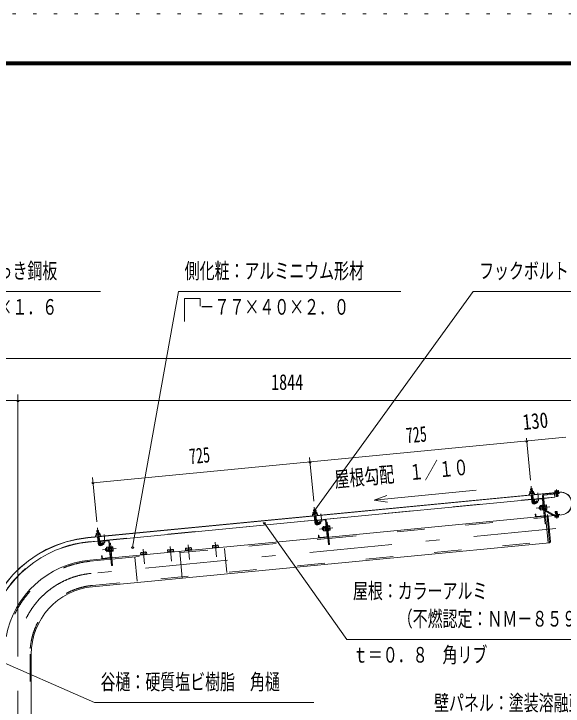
# Model space of a CAD drawing. Units: millimetres, scale not verified. Extents: x -34087 to 34090, y -14699 to 14701.
# Drawn here: x 24445 to 30843, y 6636 to 14701 of the extents above; entities that cross this region are included whole.
import ezdxf
from ezdxf.enums import TextEntityAlignment as Align

# ---------------------------------------------------------------- set-up
doc = ezdxf.new("R2010")
doc.units = ezdxf.units.MM
doc.header["$LTSCALE"] = 80
for name, pattern in [('USER2', [10, 4, -6]), ('USER3', [24, 12, -5, 2, -5]), ('USER4', [3, 0.5, -2.5])]:
    doc.linetypes.add(name, pattern=pattern)
for name, color, linetype, lineweight in [('0-6_2-02BOLD', 7, 'Continuous', 18), ('0-7_2-12HIDDEN', 3, 'USER2', 18), ('0-8_2-22CENTER', 3, 'USER3', 18), ('0-9_2-42THIN', 4, 'Continuous', 18), ('0-A_2-52DIM', 3, 'Continuous', 18), ('0-C_F-F1PAPER', 5, 'Continuous', 18), ('0-D_F-E_J_ADD', 5, 'USER4', 18)]:
    doc.layers.add(name, color=color, linetype=linetype, lineweight=lineweight)
doc.styles.add('ＭＳ ゴシック', font='')
doc.styles.get('ＭＳ ゴシック').set_extended_font_data('MS Gothic')

msp = doc.modelspace()

# ---------------------------------------------------------------- linework, layer by layer
at = {"layer": '0-6_2-02BOLD'}
for p, q in [((25306.28, 8599.37), (30799.33, 9128.28)), ((30741.32, 9120.94), (25306.46, 8597.62)), ((30483.59, 9168.33), (30462.69, 9166.32)), ((30464.95, 9133.78), (30466.67, 9115.93)), ((30489.29, 9118.11), (30487.57, 9135.96)), ((30741.65, 9117.62), (30741.15, 9122.68)), ((30758.26, 9131.72), (30757.1, 9143.9)), ((30759.06, 9119.3), (30758.57, 9124.36)), ((30778.38, 9133.64), (30777.21, 9145.82)), ((30779.48, 9126.37), (30779.96, 9121.31)), ((27969.53, 8803.06), (30474.44, 9044.25)), ((30469.57, 9094.77), (30476.97, 9017.9)), ((30473.2, 9057.2), (30494.1, 9059.22)), ((30497.88, 9019.92), (30490.48, 9096.78)), ((30495.34, 9046.27), (30606.83, 9057.01)), ((30508.96, 9036.32), (30511.24, 9012.63)), ((30514, 9042.44), (30596.21, 9050.36)), ((30602.33, 9045.32), (30620.31, 8858.58)), ((30615.17, 9087.17), (30667.99, 8538.62)), ((30615.18, 9087.16), (30630.66, 8926.47)), ((30762.52, 9082.91), (30760.12, 9108.14)), ((30546.77, 9012.07), (30524.55, 8996.23)), ((30570.65, 8932.38), (30567.97, 8960.25)), ((30597.66, 8962.24), (30577.44, 8960.3)), ((30598.25, 8956.13), (30605.89, 8949.84)), ((30621.33, 9023.23), (30610.18, 9022.16)), ((30649.23, 8967.21), (30632.5, 8965.6)), ((27936.86, 8923.11), (27939.82, 8892.4)), ((27939.13, 8890.57), (27940.85, 8872.72)), ((27963.47, 8874.9), (27961.76, 8892.75)), ((30579.96, 8934.15), (30600.18, 8936.1)), ((30606.56, 8942.87), (30598.92, 8949.17)), ((30726.77, 8859.06), (30632.26, 8909.72)), ((30633.94, 8921.52), (30732.06, 8868.93)), ((30635.02, 8939.45), (30651.75, 8941.06)), ((25443.71, 8559.85), (27948.62, 8801.05)), ((27943.76, 8851.56), (27951.16, 8774.69)), ((27947.38, 8813.98), (27968.28, 8816)), ((27972.06, 8776.71), (27964.66, 8853.57)), ((28070.4, 8807.14), (27988.18, 8799.22)), ((28094.49, 8615.37), (28076.51, 8802.1)), ((30626.96, 8847.97), (28112.28, 8605.84)), ((30615.27, 8852.47), (30533.05, 8844.55)), ((30667.22, 8849.74), (30824.7, 8864.9)), ((30824.86, 8863.16), (30667.39, 8848)), ((30758.32, 8838.85), (30757.16, 8851.02)), ((30777.27, 8852.94), (30778.43, 8840.76)), ((28042.16, 8717.04), (28049.12, 8717.71)), ((28070.58, 8732.1), (28050.36, 8730.15)), ((28051.63, 8717.08), (28071.85, 8719.03)), ((28072.43, 8712.92), (28080.07, 8706.63)), ((28077.22, 8736.24), (28082.8, 8736.77)), ((28095.5, 8780.02), (28084.36, 8778.95)), ((28106.68, 8722.39), (28123.42, 8723.99)), ((25411.06, 8679.9), (25414.01, 8649.2)), ((25413.31, 8647.36), (25415.04, 8629.52)), ((25437.66, 8631.7), (25435.94, 8649.54)), ((28074.36, 8692.88), (28054.14, 8690.93)), ((28080.74, 8699.66), (28073.1, 8705.96)), ((28082.69, 8679.46), (28075.73, 8678.78)), ((28125.93, 8697.85), (28109.2, 8696.24)), ((25422.8, 8557.84), (25311.32, 8547.1)), ((25425.34, 8531.49), (25417.94, 8608.35)), ((25442.47, 8572.79), (25421.56, 8570.78)), ((25438.85, 8610.37), (25446.25, 8533.5)), ((25544.58, 8563.93), (25462.37, 8556.02)), ((25568.68, 8372.16), (25550.7, 8558.9)), ((28101.14, 8604.75), (25586.47, 8362.63)), ((28007.23, 8601.34), (28089.45, 8609.26)), ((25516.34, 8473.83), (25519.02, 8445.96)), ((25544.77, 8488.9), (25524.55, 8486.95)), ((25525.81, 8473.88), (25546.03, 8475.82)), ((25546.61, 8469.72), (25554.26, 8463.42)), ((25556.98, 8493.57), (25551.41, 8493.03)), ((25569.69, 8536.82), (25558.55, 8535.74)), ((25579.27, 8495.72), (25573.7, 8495.18)), ((25597.6, 8480.79), (25580.87, 8479.18)), ((26463.37, 8454.09), (26461.32, 8475.33)), ((26495.51, 8478.62), (26497.56, 8457.38)), ((26776.95, 8484.29), (26774.9, 8505.52)), ((26809.1, 8508.81), (26811.15, 8487.58)), ((25548.55, 8449.67), (25528.33, 8447.73)), ((25547.29, 8462.75), (25554.93, 8456.45)), ((25556.88, 8436.24), (25549.91, 8435.58)), ((25583.39, 8453.03), (25600.12, 8454.64)), ((25923.69, 8402.13), (25921.64, 8423.37)), ((25938.74, 8425.01), (25940.78, 8403.78)), ((25974.98, 8407.07), (25972.93, 8428.31)), ((25994.46, 8408.94), (25995.13, 8401.97)), ((26254.33, 8433.97), (26252.29, 8455.21)), ((26286.48, 8458.5), (26288.53, 8437.26)), ((26376.62, 8438.71), (26406.51, 8128.29)), ((25575.32, 8361.55), (25331.45, 8338.07)), ((25481.41, 8358.13), (25563.63, 8366.05)), ((24647.91, 5779.21), (24647.91, 7242.21))]:
    msp.add_line(p, q, dxfattribs=at)
for points in [[(30505.85, 9119.71), (30506.39, 9114.14), (30450.64, 9108.77), (30450.11, 9114.34)], [(30746.54, 9130.61), (30747.08, 9125.03), (30790.63, 9129.18), (30790.1, 9134.76)], [(27980.03, 8876.5), (27980.57, 8870.93), (27924.83, 8865.55), (27924.29, 8871.13)], [(30744.91, 8855.48), (30745.44, 8849.91), (30789, 8854.06), (30788.46, 8859.63)], [(25399.02, 8622.35), (25398.48, 8627.92), (25454.22, 8633.29), (25454.75, 8627.72)]]:
    msp.add_lwpolyline(points, close=True, dxfattribs=at)
for points in [[(30455.35, 9114.85), (30453.64, 9132.7), (30456.5, 9134.73), (30495.69, 9138.51), (30498.89, 9137.05), (30500.61, 9119.21)], [(30486.55, 9137.63), (30483.59, 9168.33), (30481.68, 9169.91), (30464.26, 9168.23), (30462.69, 9166.32), (30465.64, 9135.62)], [(30620.4, 9105.95), (30797.38, 9122.98), (30798.46, 9111.84), (30621.47, 9094.8)], [(30799.17, 9130.03), (30636.47, 9114.36), (30636.64, 9112.62)], [(30749.92, 9144.99), (30747.04, 9142.94), (30748.2, 9130.77)], [(30749.92, 9144.99), (30784.07, 9148.25), (30787.27, 9146.78), (30788.44, 9134.6)], [(30511.24, 9012.63), (30505.66, 9012.1), (30503.38, 9035.79)], [(30604.03, 9086.09), (30635.34, 8760.87), (30646.49, 8761.94)], [(30618.13, 9056.5), (30746.34, 9068.84), (30742.72, 9106.47)], [(30781.02, 9110.16), (30783.42, 9084.9), (30780.27, 9081.09), (30766.33, 9079.76), (30762.52, 9082.91), (30783.42, 9084.9)], [(30512.36, 9013.32), (30534.58, 9029.17), (30546.77, 9012.07)], [(30574.93, 8960.92), (30567.97, 8960.25), (30563.24, 8954.52), (30564.92, 8937.1), (30570.65, 8932.38), (30577.61, 8933.05)], [(30601.43, 8923.02), (30581.22, 8921.07), (30578.39, 8925.04), (30574.16, 8968.94), (30576.18, 8973.37), (30596.4, 8975.31)], [(30603.28, 8977.01), (30596.31, 8976.34), (30601.53, 8922), (30608.51, 8922.66)], [(30614.32, 8920.76), (30608.74, 8920.23), (30603.04, 8979.45), (30608.61, 8979.99)], [(30631.04, 8922.37), (30636.61, 8922.91), (30630.91, 8982.14), (30625.33, 8981.61)], [(30631.24, 8978.68), (30647.98, 8980.29), (30650.8, 8976.32), (30655.03, 8932.42), (30653.01, 8927.99), (30636.28, 8926.38)], [(27929.54, 8871.64), (27927.82, 8889.48), (27930.69, 8891.53), (27969.87, 8895.3), (27973.08, 8893.84), (27974.79, 8876)], [(27960.73, 8894.42), (27957.77, 8925.12), (27955.86, 8926.7), (27938.44, 8925.02), (27936.86, 8923.11), (27957.77, 8925.12)], [(30526.94, 8849.59), (30524.66, 8873.28), (30519.08, 8872.74), (30521.36, 8849.05)], [(30736.03, 8868.13), (30800.23, 8874.32), (30801.31, 8863.16), (30737.11, 8856.99)], [(30773.01, 8901.76), (30769.2, 8904.91), (30755.27, 8903.58), (30752.12, 8899.77)], [(30754.95, 8869.96), (30752.12, 8899.77), (30773.01, 8901.76), (30775.86, 8871.97)], [(30655.52, 8850.72), (30666.98, 8841.27), (30694.85, 8551.76), (30685.41, 8540.3), (25361.34, 8027.65)], [(27983.14, 8793.11), (27985.42, 8769.42), (27979.85, 8768.88), (27977.56, 8792.57)], [(28082.09, 8802.64), (28109.53, 8517.66), (28120.67, 8518.73), (28095.51, 8780.02)], [(30685.41, 8540.3), (30655.52, 8850.72), (30638.1, 8849.04)], [(30661.66, 8852.72), (30660.16, 8868.4), (30661.89, 8868.57), (30663.4, 8852.88)], [(30747.1, 8850.07), (30748.26, 8837.88), (30751.48, 8836.42), (30785.62, 8839.68), (30788.5, 8841.72), (30787.34, 8853.9)], [(27986.54, 8770.11), (28008.76, 8785.96), (28020.95, 8768.86), (27998.73, 8753.01)], [(28051.8, 8689.84), (28044.84, 8689.17), (28042.16, 8717.04), (28037.42, 8711.31), (28039.11, 8693.89), (28044.84, 8689.17)], [(28050.36, 8730.15), (28048.35, 8725.72), (28052.57, 8681.83), (28055.4, 8677.85), (28075.62, 8679.81)], [(28075.73, 8678.78), (28070.48, 8733.13), (28077.46, 8733.8)], [(28077.22, 8736.24), (28082.92, 8677.01), (28088.5, 8677.54)], [(28099.52, 8738.39), (28105.09, 8738.92), (28110.8, 8679.7), (28105.22, 8679.16)], [(28110.47, 8683.16), (28127.2, 8684.78), (28129.22, 8689.2), (28124.99, 8733.1), (28122.16, 8737.07), (28105.43, 8735.46)], [(25403.72, 8628.43), (25402.01, 8646.28), (25404.87, 8648.32), (25444.06, 8652.1), (25447.26, 8650.64), (25448.98, 8632.79)], [(25434.91, 8651.21), (25431.96, 8681.91), (25430.05, 8683.49), (25412.63, 8681.82), (25411.06, 8679.9), (25431.96, 8681.91)], [(27995.54, 8605.84), (27993.26, 8629.53), (27998.85, 8630.06), (28001.12, 8606.38)], [(25457.32, 8549.9), (25459.6, 8526.21), (25454.03, 8525.68), (25451.75, 8549.36)], [(25556.27, 8559.44), (25583.71, 8274.45), (25594.85, 8275.53), (25569.7, 8536.82)], [(25460.73, 8526.91), (25482.94, 8542.75), (25495.14, 8525.66), (25472.92, 8509.81)], [(25525.99, 8446.64), (25519.02, 8445.96), (25513.29, 8450.68), (25511.61, 8468.1), (25516.34, 8473.83), (25523.3, 8474.5)], [(25524.55, 8486.95), (25522.53, 8482.51), (25526.75, 8438.62), (25529.59, 8434.65), (25549.81, 8436.6)], [(25549.91, 8435.58), (25544.67, 8489.92), (25551.64, 8490.59)], [(25551.41, 8493.03), (25557.11, 8433.8), (25562.68, 8434.34)], [(25579.27, 8495.72), (25584.98, 8436.49), (25579.41, 8435.95)], [(25603.4, 8446), (25599.17, 8489.9), (25596.35, 8493.86), (25579.61, 8492.25)], [(26514.66, 8459.04), (26512.61, 8480.27), (26506.86, 8482.89), (26449.38, 8477.36), (26444.22, 8473.68), (26446.26, 8452.45)], [(26758.14, 8475.44), (26757.46, 8482.41), (26830.63, 8489.46), (26831.3, 8482.49)], [(26828.24, 8489.22), (26826.2, 8510.46), (26820.44, 8513.09), (26762.96, 8507.55), (26757.8, 8503.87), (26759.85, 8482.64)], [(25584.65, 8439.95), (25601.39, 8441.57), (25603.4, 8446)], [(25994.46, 8408.94), (25921.29, 8401.9), (25921.97, 8394.93)], [(25921.64, 8423.37), (25926.79, 8427.04), (25984.27, 8432.57), (25990.03, 8429.95), (25992.07, 8408.71)], [(26235.52, 8425.12), (26234.85, 8432.09), (26308.01, 8439.13), (26308.68, 8432.17)], [(26305.63, 8438.9), (26303.58, 8460.14), (26297.83, 8462.77), (26240.34, 8457.23), (26235.19, 8453.56), (26237.23, 8432.32)], [(26444.55, 8445.25), (26443.88, 8452.22), (26517.05, 8459.26), (26517.72, 8452.29)], [(25469.72, 8362.63), (25467.45, 8386.32), (25473.03, 8386.85), (25475.31, 8363.17)]]:
    msp.add_lwpolyline(points, dxfattribs=at)
for centre, radius, start, end in [((30460.08, 9124.97), 10.06, 61.11575, 121.11575), ((30479.7, 9099.18), 37.62, 77.91205, 113.08797), ((30494.03, 9128.24), 10.06, 69.88426, 129.88426), ((30503.58, 9106.84), 7, 275.5002, 95.5002), ((30752.68, 9137.1), 8.11, 56.9164, 95.44783), ((30769.82, 9116.96), 29.79, 75.61871, 115.27916), ((30782.85, 9139.98), 8.11, 95.44783, 133.99406), ((30812.01, 8996.59), 134.05, 275.50003, 95.50003), ((30812.01, 8996.59), 132.3, 275.50003, 95.50003), ((30454.8, 9102.14), 7, 95.49939, 275.49939), ((30514.53, 9036.86), 11.2, 95.49878, 185.49857), ((30514.53, 9036.86), 5.6, 95.49878, 185.4908), ((30596.75, 9044.78), 11.2, 5.5027, 95.5027), ((30596.75, 9044.78), 5.6, 5.5027, 95.5027), ((30622.14, 9087.83), 18.2, 95.50003, 185.50002), ((30622.14, 9087.83), 7, 95.50003, 185.50002), ((30507.02, 9020.8), 30.18, 185.5, 305.5), ((30507.02, 9020.8), 9.19, 185.5, 305.5), ((30584.4, 8967.57), 10.07, 185.50095, 226.22777), ((30612.71, 8950.49), 36.61, 164.47554, 206.52635), ((30641.01, 8973.02), 10.07, 324.77412, 5.50095), ((30616.49, 8950.86), 36.61, 344.47554, 26.52635), ((27934.27, 8881.77), 10.06, 61.11575, 121.11575), ((27953.88, 8855.97), 37.62, 77.91205, 113.08797), ((27968.22, 8885.03), 10.06, 69.88426, 129.88426), ((30588.18, 8928.34), 10.07, 144.77412, 185.50095), ((30636.93, 8927.07), 6.3, 226.24097, 241.79402), ((30644.79, 8933.79), 10.07, 5.50095, 46.22777), ((27928.98, 8858.92), 7, 95.49939, 275.49939), ((27977.75, 8863.63), 7, 275.5002, 95.5002), ((27988.71, 8793.65), 11.2, 95.49878, 185.49857), ((27988.71, 8793.65), 5.6, 95.49878, 185.4908), ((28070.93, 8801.57), 11.2, 5.5027, 95.5027), ((28070.93, 8801.57), 5.6, 5.5027, 95.5027), ((30532.51, 8850.12), 11.2, 185.49792, 275.50047), ((30532.51, 8850.12), 5.6, 185.4908, 275.50047), ((30614.74, 8858.04), 5.6, 275.51155, 5.5027), ((30614.74, 8858.04), 11.2, 275.51155, 5.5027), ((30666.88, 8853.22), 5.25, 185.50003, 275.50003), ((30666.88, 8853.22), 3.5, 185.50003, 275.50003), ((30735.36, 8875.1), 18.2, 241.8121, 275.50003), ((30735.36, 8875.1), 7, 241.81552, 275.50003), ((30752.7, 8844.67), 8.11, 275.44783, 313.99406), ((30765.72, 8867.7), 29.79, 255.61871, 295.27916), ((30782.86, 8847.56), 8.11, 236.9164, 275.44783), ((27981.21, 8777.59), 30.18, 185.5, 305.5), ((27981.21, 8777.59), 9.19, 185.5, 305.5), ((28058.59, 8724.35), 10.07, 185.50095, 226.22777), ((28086.9, 8707.28), 36.61, 164.47554, 206.52635), ((28115.19, 8729.8), 10.07, 324.77412, 5.50095), ((28090.67, 8707.65), 36.61, 344.47554, 26.52635), ((25408.45, 8638.56), 10.06, 61.11575, 121.11575), ((25428.07, 8612.76), 37.62, 77.91205, 113.08797), ((25442.4, 8641.83), 10.06, 69.88426, 129.88426), ((28062.36, 8685.12), 10.07, 144.77412, 185.50095), ((28118.98, 8690.58), 10.07, 5.50095, 46.22777), ((25436.97, 7242.21), 1363.42, 95.5, 179.26999), ((25436.97, 7242.21), 1361.67, 95.49997, 179.26906), ((25403.17, 8615.72), 7, 95.49939, 275.49939), ((25451.94, 8620.42), 7, 275.5002, 95.5002), ((25462.9, 8550.44), 11.2, 95.49878, 185.49857), ((25462.9, 8550.44), 5.6, 95.49878, 185.4908), ((25545.12, 8558.36), 11.2, 5.5027, 95.5027), ((25545.12, 8558.36), 5.6, 5.5027, 95.5027), ((28006.69, 8606.92), 11.2, 185.49792, 275.50047), ((28006.69, 8606.92), 5.6, 185.4908, 275.50047), ((28088.92, 8614.83), 5.6, 275.51155, 5.5027), ((28088.92, 8614.83), 11.2, 275.51155, 5.5027), ((25436.97, 7242.21), 1310.92, 95.5, 163.56755), ((25455.39, 8534.38), 30.18, 185.5, 305.5), ((25455.39, 8534.38), 9.19, 185.5, 305.5), ((25532.77, 8481.15), 10.07, 185.50095, 226.22777), ((25561.09, 8464.08), 36.61, 164.47554, 206.52635), ((25589.38, 8486.59), 10.07, 324.77412, 5.50095), ((25564.85, 8464.44), 36.61, 344.47554, 26.52635), ((26453.74, 8464.47), 13.24, 55.07169, 95.5), ((26482.74, 8432.12), 48.23, 74.6357, 116.3643), ((26505.03, 8469.41), 13.24, 95.5, 135.93115), ((26767.32, 8494.66), 13.24, 55.07169, 95.5), ((26796.32, 8462.31), 48.23, 74.6357, 116.3643), ((26818.61, 8499.61), 13.24, 95.5, 135.93115), ((25536.55, 8441.92), 10.07, 144.77412, 185.50095), ((25593.16, 8447.37), 10.07, 5.50095, 46.22777), ((25931.15, 8414.15), 13.24, 55.07169, 95.5), ((25960.16, 8381.8), 48.23, 74.6357, 116.3643), ((25982.45, 8419.1), 13.24, 95.5, 135.93115), ((26244.71, 8444.34), 13.24, 55.07169, 95.5), ((26273.7, 8411.99), 48.23, 74.6357, 116.3643), ((26295.99, 8449.29), 13.24, 95.5, 135.93115), ((25436.97, 7242.21), 1100.92, 95.49995, 169.34677), ((25480.88, 8363.7), 11.2, 185.49792, 275.50047), ((25480.88, 8363.7), 5.6, 185.4908, 275.50047), ((25563.11, 8371.63), 5.6, 275.51155, 5.5027), ((25563.11, 8371.63), 11.2, 275.51155, 5.5027), ((25436.97, 7242.21), 789.08, 95.49997, 180)]:
    msp.add_arc(centre, radius, start, end, dxfattribs=at)
at = {"layer": '0-7_2-12HIDDEN'}
for p, q in [((27969.36, 8804.8), (30474.27, 9046)), ((30495.17, 9048.01), (30606.66, 9058.74)), ((30617.97, 9058.25), (30746.17, 9070.59)), ((25443.54, 8561.59), (27948.45, 8802.79)), ((28113.7, 8591.2), (30628.37, 8833.33)), ((25311.15, 8548.84), (25422.64, 8559.58)), ((25359.93, 8042.28), (30666.58, 8553.25)), ((25587.88, 8347.99), (28102.54, 8590.12)), ((26900.61, 8474.39), (26927.68, 8193.24)), ((25332.86, 8323.44), (25576.74, 8346.91)), ((25855.44, 8373.75), (25882.51, 8092.6)), ((24633.21, 7242.21), (24633.21, 5779.21))]:
    msp.add_line(p, q, dxfattribs=at)
for radius, start, end in [(1312.67, 95.5, 163.57619), (1086.22, 95.49997, 169.33789), (803.77, 95.49997, 180)]:
    msp.add_arc((25436.97, 7242.21), radius, start, end, dxfattribs=at)
at = {"layer": '0-8_2-22CENTER'}
for p, q in [((30470.06, 9199.23), (30487.43, 9018.91)), ((30556.78, 9028.98), (30547.87, 9121.65)), ((30773.72, 9076.59), (30765.57, 9161.24)), ((27944.25, 8956.02), (27961.61, 8775.7)), ((30518.45, 9004.77), (30551.93, 9028.65)), ((30687.76, 8957.73), (30529.25, 8942.45)), ((28030.97, 8785.76), (28022.05, 8878.43)), ((30769.97, 8823.43), (30761.82, 8908.07)), ((25418.43, 8712.81), (25435.8, 8532.49)), ((27992.64, 8761.56), (28026.12, 8785.44)), ((28003.43, 8699.24), (28161.94, 8714.51)), ((30757.57, 8703.89), (25346.39, 8182.86)), ((25496.23, 8635.22), (25505.15, 8542.56)), ((25500.3, 8542.23), (25466.82, 8518.36)), ((25477.61, 8456.03), (25636.13, 8471.31)), ((26282.17, 8324.12), (26265.73, 8494.84)), ((26474.76, 8514.97), (26491.2, 8344.25)), ((26788.34, 8545.16), (26804.78, 8374.44)), ((25968.61, 8293.93), (25952.17, 8464.65)), ((24491.98, -1826.29), (24491.98, 7242.21))]:
    msp.add_line(p, q, dxfattribs=at)
for centre, radius, start, end in [((30507.02, 9020.8), 19.69, 185.5, 305.5), ((27981.21, 8777.59), 19.69, 185.5, 305.5), ((25455.39, 8534.38), 19.69, 185.5, 305.5), ((25436.97, 7242.21), 945, 95.49997, 180)]:
    msp.add_arc(centre, radius, start, end, dxfattribs=at)
at = {"layer": '0-9_2-42THIN'}
for p, q in [((30467.38, 9135.78), (30464.26, 9168.23)), ((30481.68, 9169.91), (30484.8, 9137.47)), ((30761.35, 9124.63), (30761.84, 9119.56)), ((30777.17, 9121.04), (30776.68, 9126.1)), ((30492.35, 9059.04), (30488.74, 9096.62)), ((30494.72, 9052.7), (30492.36, 9059.04)), ((30762.9, 9108.41), (30765.58, 9080.38)), ((30780.9, 9081.85), (30778.23, 9109.89)), ((30575.27, 8957.44), (30564.82, 8956.43)), ((27941.56, 8892.57), (27938.44, 8925.02)), ((27955.86, 8926.7), (27958.99, 8894.26)), ((30566.83, 8935.53), (30577.28, 8936.54)), ((30757.74, 8870.22), (30754.64, 8902.82)), ((30769.97, 8904.28), (30773.07, 8871.7)), ((28039, 8713.22), (28049.45, 8714.23)), ((25415.75, 8649.37), (25412.63, 8681.81)), ((25430.05, 8683.49), (25433.17, 8651.05)), ((28051.46, 8693.33), (28041.01, 8692.32)), ((25419.68, 8608.52), (25423.3, 8570.94)), ((25423.3, 8570.95), (25422.19, 8564.28)), ((25440.72, 8572.62), (25437.11, 8610.19)), ((25443.09, 8566.29), (25440.72, 8572.63)), ((25513.19, 8470.01), (25523.64, 8471.02)), ((25525.65, 8450.12), (25515.2, 8449.11))]:
    msp.add_line(p, q, dxfattribs=at)
for points in [[(30471.32, 9094.94), (30474.93, 9057.37), (30473.82, 9050.69)], [(27945.5, 8851.72), (27949.12, 8814.15), (27948, 8807.48)], [(27968.9, 8809.49), (27966.54, 8815.83), (27962.92, 8853.4)]]:
    msp.add_lwpolyline(points, dxfattribs=at)
at = {"layer": '0-A_2-52DIM'}
for p, q in [((22444.48, 11466.71), (25454.48, 11466.71)), ((29794.48, 11466.71), (27952.47, 8918.67)), ((29794.48, 11466.71), (32594.47, 11466.71)), ((26434.48, 11384.73), (26434.48, 11116.71)), ((16882.98, 10686.26), (30945.97, 10686.26)), ((24491.97, 10266.26), (24491.97, 7278.74)), ((24491.98, 7278.74), (24491.98, 10266.26)), ((30945.97, 10196.26), (16882.98, 10196.26)), ((24505.97, 10196.26), (24477.97, 10196.26)), ((24505.98, 10196.26), (24477.98, 10196.26)), ((30875.86, 9768.73), (25367.83, 9238.36)), ((30463.35, 9268.91), (30416.26, 9758.12)), ((30433.46, 9724.78), (30405.46, 9724.78)), ((27937.54, 9025.7), (27888.62, 9533.82)), ((27907.64, 9481.57), (27879.64, 9481.57)), ((25361.76, 9301.43), (25411.72, 8782.5)), ((25381.83, 9238.36), (25353.83, 9238.36)), ((28641.92, 9036.7), (29831.33, 9151.22)), ((27966.47, 8918.67), (27938.47, 8918.67)), ((27376.08, 8773.24), (27348.08, 8773.24)), ((25842.89, 8486.87), (25814.89, 8486.87))]:
    msp.add_line(p, q, dxfattribs=at)
for points in [[(25828.89, 8486.87), (26364.48, 11466.71), (28954.48, 11466.71)], [(26434.48, 11384.73), (26614.78, 11384.73), (26614.78, 11294.58)], [(28789.45, 9091.86), (28641.92, 9036.7), (28797.27, 9010.7)], [(27362.08, 8773.24), (28324.47, 7413.71), (31964.47, 7413.71)], [(27939.48, 6678.71), (25384.47, 6678.71), (24141.28, 7221.18)]]:
    msp.add_lwpolyline(points, dxfattribs=at)
for centre in [(24491.97, 10196.26), (24491.98, 10196.26), (30419.46, 9724.78), (27893.64, 9481.57), (25367.83, 9238.36), (27952.47, 8918.67), (27362.08, 8773.24), (25828.89, 8486.87)]:
    msp.add_arc(centre, 14, 180, 0, dxfattribs=at)
at = {"layer": '0-C_F-F1PAPER'}
for points in [[(33389.59, -13999.19), (33389.59, 14140.81), (-6790.4, 14140.81), (-6790.4, -13999.19)], [(33386.09, -13995.69), (33386.09, 14137.3), (-6786.9, 14137.3), (-6786.9, -13995.69)], [(33382.59, -13992.19), (-6783.4, -13992.19), (-6783.4, 14133.8), (33382.59, 14133.8)], [(33379.09, -13988.69), (33379.09, 14130.31), (-6779.9, 14130.31), (-6779.9, -13988.69)], [(33375.59, -13985.19), (-6776.4, -13985.19), (-6776.4, 14126.8), (33375.59, 14126.8)], [(33372.09, -13981.69), (33372.09, 14123.3), (-6772.9, 14123.3), (-6772.9, -13981.69)], [(33368.59, -13978.19), (-6769.4, -13978.19), (-6769.4, 14119.8), (33368.59, 14119.8)], [(33365.1, -13974.69), (33365.1, 14116.31), (-6765.9, 14116.31), (-6765.9, -13974.69)], [(33361.59, -13971.19), (33361.59, 14112.81), (-6762.4, 14112.81), (-6762.4, -13971.19)], [(33358.09, -13967.69), (33358.09, 14109.3), (-6758.9, 14109.3), (-6758.9, -13967.69)], [(33354.59, -13964.19), (-6755.4, -13964.19), (-6755.4, 14105.8), (33354.59, 14105.8)]]:
    msp.add_lwpolyline(points, close=True, dxfattribs=at)
at = {"layer": '0-D_F-E_J_ADD'}
msp.add_lwpolyline([(34089.6, -14699.19), (-7490.4, -14699.19), (-7490.4, 14700.81), (34089.6, 14700.81)], close=True, dxfattribs=at)

# ---------------------------------------------------------------- texts
at = {"layer": '0-A_2-52DIM', "color": 7, "style": 'ＭＳ ゴシック'}
for s, width, p in [('母屋：塗装溶融亜鉛めっき鋼板', 0.7, (22514.48, 11561.58)), ('側化粧：アルミニウム形材', 0.7, (26434.48, 11561.58)), ('フックボルト：Ｍ６×５０Ｌ', 0.7, (29864.48, 11561.58)), ('\u3000－６０×３０×１０×１．６', 0.7, (22514.48, 11141.58)), ('\u3000－７７×４０×２．０', 0.7, (26434.48, 11141.58)), ('1844', 0.75, (27442.39, 10266.26)), ('屋根：カラーアルミ', 0.7, (28394.47, 7833.26)), ('\u3000\u3000\u3000（不燃認定：ＮＭ－８５９７）', 0.7, (28394.47, 7508.58)), ('ｔ＝０．８\u3000角リブ', 0.7, (28394.47, 7088.58)), ('谷樋：硬質塩ビ樹脂\u3000角樋', 0.7, (25454.47, 6773.58)), ('壁パネル：塗装溶融亜鉛めっき鋼板', 0.7, (29339.48, 6528.58))]:
    msp.add_text(s, height=182.3, dxfattribs=dict(at, width=width)).set_placement(p, align=Align.BOTTOM_LEFT)
for s, rotation, width, p in [('130', 5.5, 0.8, (30385.05, 9799.19)), ('725', 5.5, 0.65, (29027.33, 9643.47)), ('725', 5.499, 0.65, (26501.52, 9400.27)), ('屋根勾配\u3000１／１０', 5.5, 0.7, (28194.38, 9129.53))]:
    msp.add_text(s, height=182.3, rotation=rotation, dxfattribs=dict(at, width=width)).set_placement(p, align=Align.BOTTOM_LEFT)

doc.saveas('drawing.dxf')
